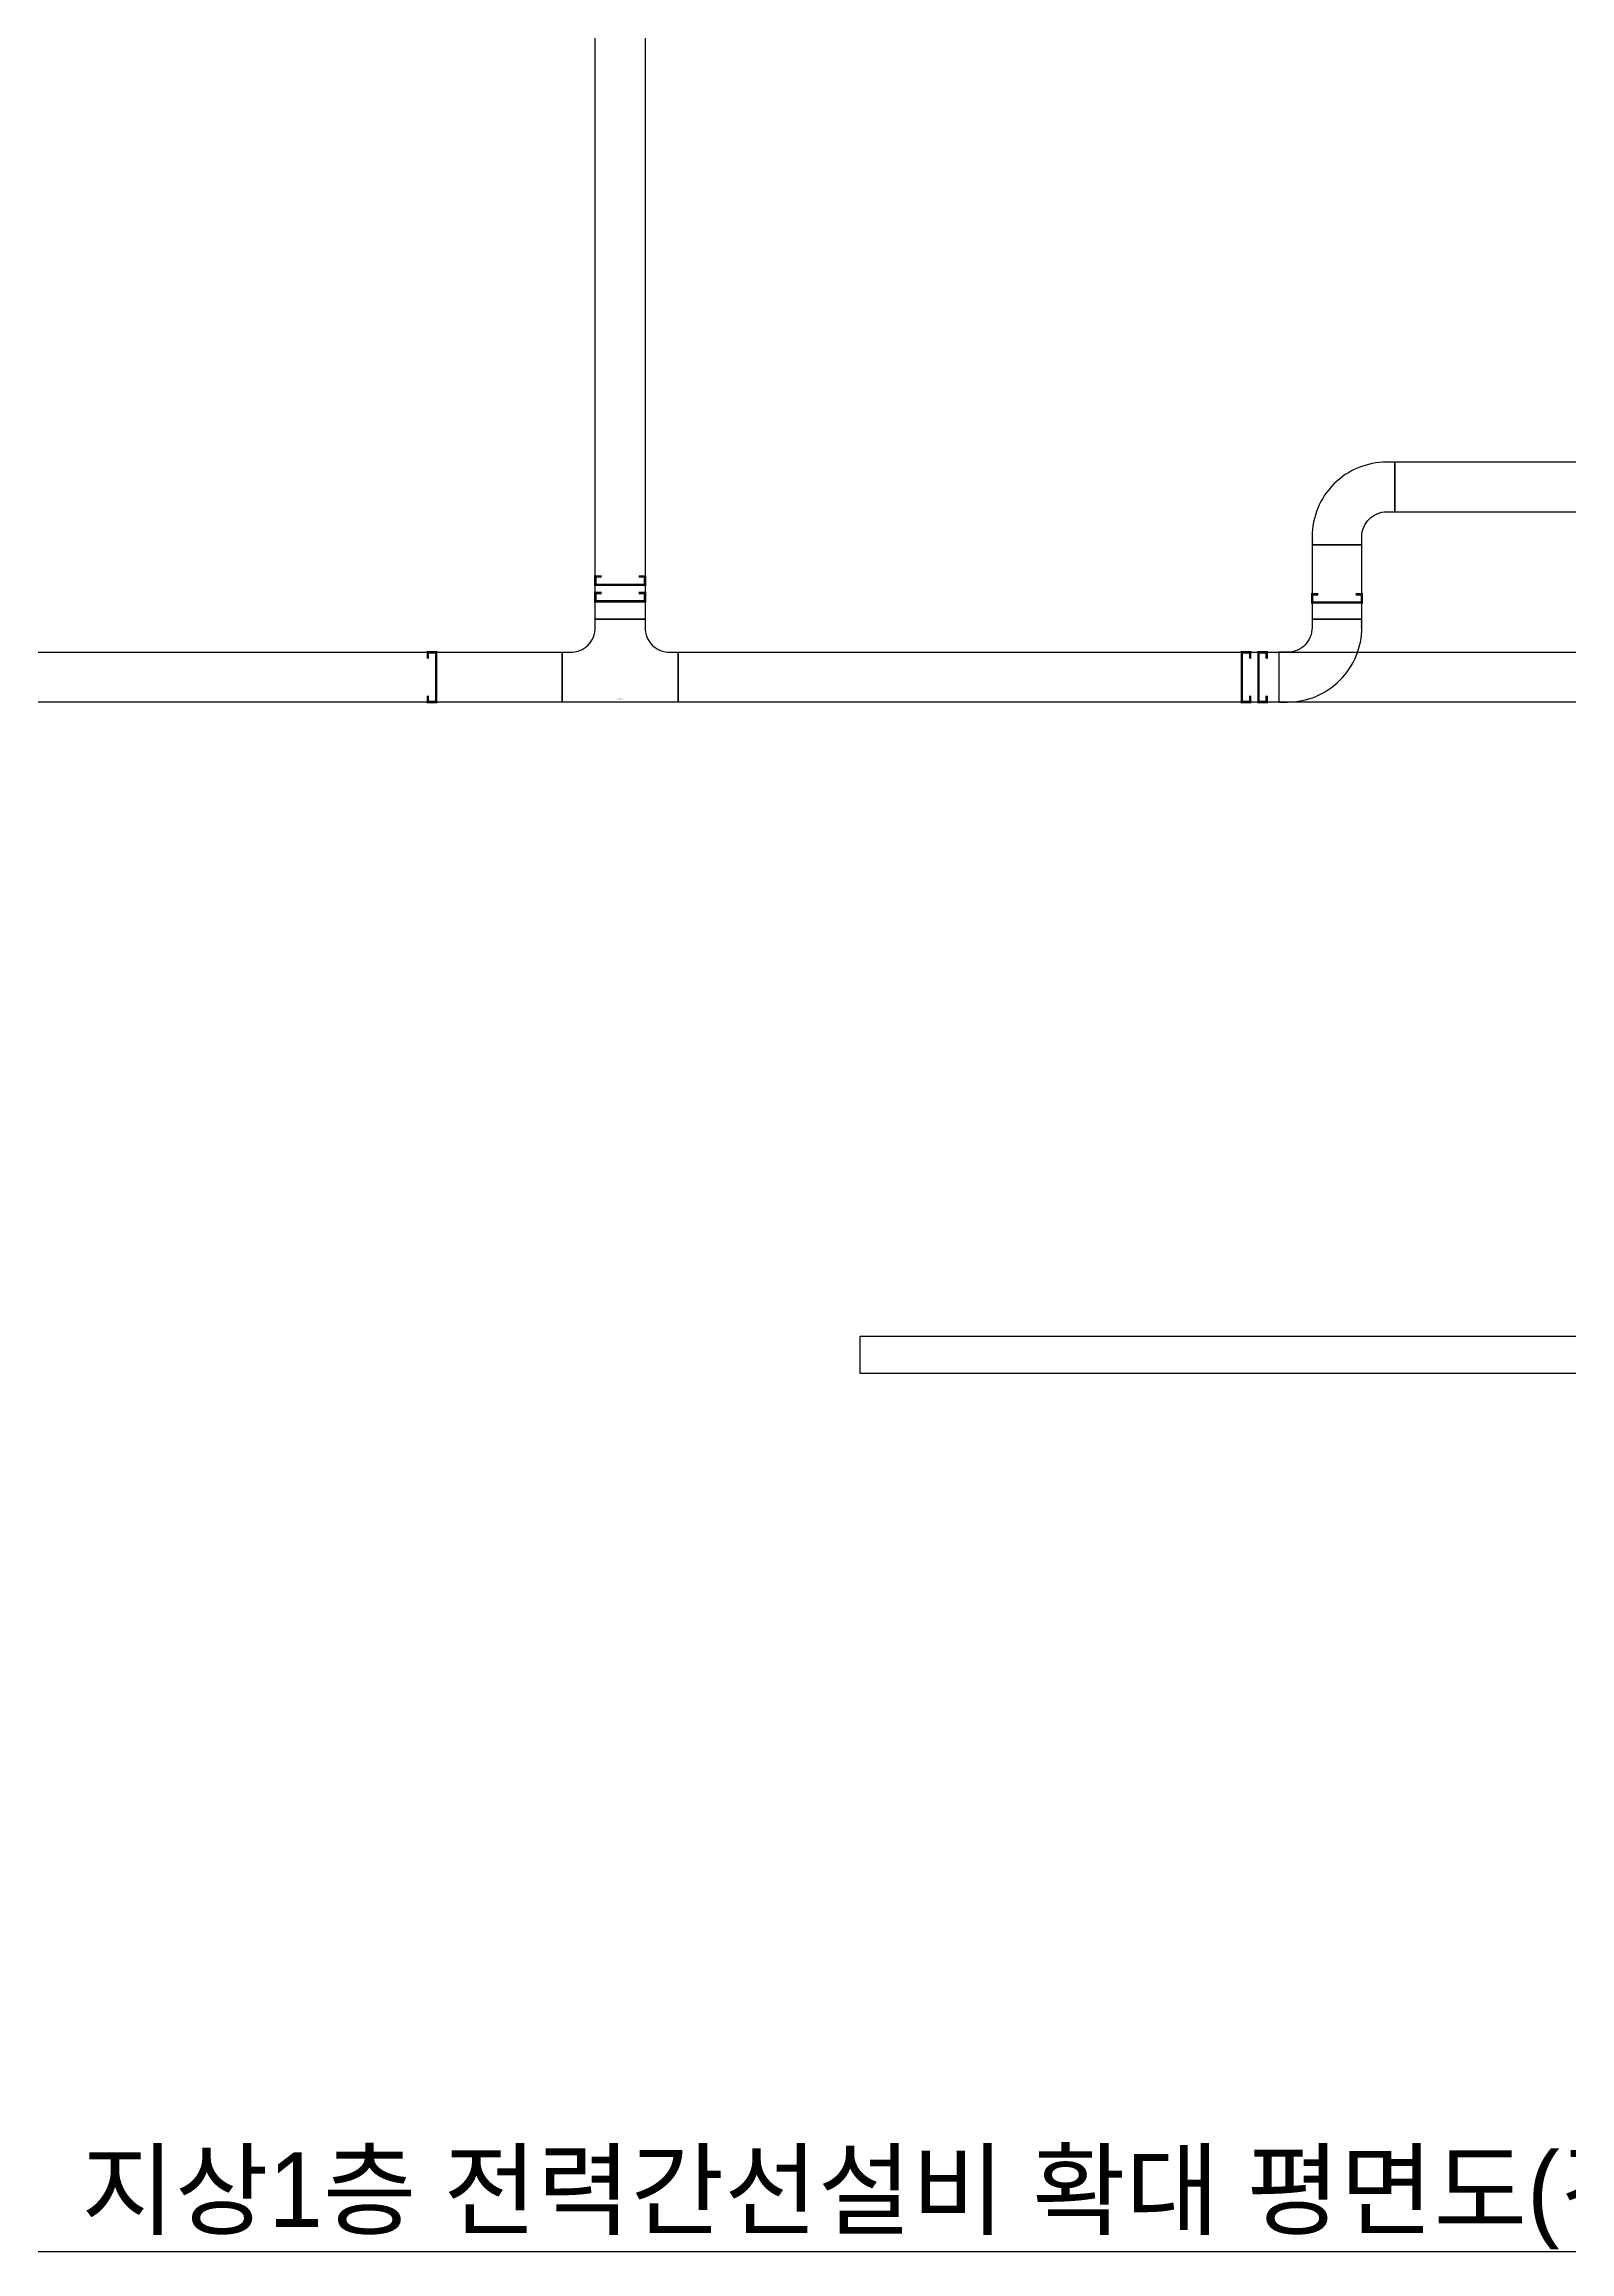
# Model space of a CAD drawing. Header units: millimetres. Extents: x -149088 to 500787, y -530175 to 1035835.
# Drawn here: x 296949 to 315360, y -350850 to -324212 of the extents above; entities that cross this region are included whole.
import ezdxf
from ezdxf.enums import TextEntityAlignment as Align
from ezdxf.xclip import XClip

# ---------------------------------------------------------------- set-up
doc = ezdxf.new("R2010")
doc.units = ezdxf.units.MM
doc.header["$LTSCALE"] = 150
doc.header["$XCLIPFRAME"] = 0
doc.layers.add('-----26 Electrical Cable Tray', color=200, linetype='Continuous')
doc.layers.add('-----41 Drawing Title', color=2, linetype='Continuous')
doc.styles.add('ELEC', font='')
doc.styles.get('ELEC').set_extended_font_data('Dotum')

# ---------------------------------------------------------------- blocks, each defined once
blk = doc.blocks.new('*U8')
at = {"color": 0}
blk.add_lwpolyline([(0, 0), (-100, 0, -0.414214), (-400, 300), (-400, 400), (-1000, 400), (-1000, 300, 0.414214), (-100, -600), (0, -600)], format="xyb", close=True, dxfattribs=at)
at = {"color": 0, "style": 'ELEC'}
blk.add_text('W:600(ELBOW 90)', height=10, dxfattribs=at).set_placement((-5, -590), align=Align.MIDDLE_RIGHT)
blk = doc.blocks.new('*U6')
at = {"color": 0}
blk.add_lwpolyline([(-400, 400), (-400, 300, 0.414214), (-100, 0), (0, 0), (0, -600), (-1400, -600), (-1400, 0), (-1300, 0, 0.414214), (-1000, 300), (-1000, 400)], format="xyb", close=True, dxfattribs=at)
at = {"color": 0, "style": 'ELEC'}
blk.add_text('W:600(TEE)', height=10, dxfattribs=at).set_placement((-700, -565), align=Align.MIDDLE)
blk = doc.blocks.new('SSH-20260429.172412')
at = {"layer": '-----26 Electrical Cable Tray', "elevation": 0}
for points in [[(111530, 56130), (110930, 56130), (110930, 82007), (111530, 82007)], [(120580, 57425), (126180, 57425), (126180, 58025), (120580, 58025)], [(119580, 56130), (120180, 56130), (120180, 57025), (119580, 57025)], [(110530, 55130), (95880, 55130), (95880, 55730), (110530, 55730)], [(111930, 55730), (119180, 55730), (119180, 55130), (111930, 55130)], [(111930, 55730), (131480, 55730), (131480, 55130), (111930, 55130)]]:
    blk.add_lwpolyline(points, close=True, dxfattribs=at)
at = {"layer": '-----26 Electrical Cable Tray', "const_width": 30, "elevation": 0}
for points in [[(111455, 56645), (111530, 56645), (111530, 56545), (110930, 56545), (110930, 56645), (111005, 56645)], [(111455, 56445), (111530, 56445), (111530, 56345), (110930, 56345), (110930, 56445), (111005, 56445)], [(120105, 56430), (120180, 56430), (120180, 56330), (119580, 56330), (119580, 56430), (119655, 56430)], [(108910, 55655), (108910, 55730), (109010, 55730), (109010, 55130), (108910, 55130), (108910, 55205)], [(118832, 55205), (118832, 55130), (118732, 55130), (118732, 55730), (118832, 55730), (118832, 55655)], [(119032, 55205), (119032, 55130), (118932, 55130), (118932, 55730), (119032, 55730), (119032, 55655)]]:
    blk.add_lwpolyline(points, dxfattribs=at)
at = {"layer": '-----26 Electrical Cable Tray'}
blk.add_lwpolyline([(114125, 47480), (127680, 47480), (127680, 47030), (114125, 47030)], close=True, dxfattribs=at)
for p, rotation in [((120180, 57025), 270), ((119580, 56130, 0), 89.99999999999999)]:
    blk.add_blockref('*U8', p, dxfattribs=dict(at, rotation=rotation))
blk.add_blockref('*U6', (111930, 55730, 0), dxfattribs=at)

msp = doc.modelspace()

# ---------------------------------------------------------------- linework, layer by layer
at = {"layer": '-----41 Drawing Title', "color": 7}
msp.add_line((322461, -350850), (296439, -350850), dxfattribs=at)

# ---------------------------------------------------------------- block references
ref = msp.add_blockref('SSH-20260429.172412', (192670, -387280))
XClip(ref).set_block_clipping_path([(64279.7542057556, 38429.9941674445), (169279.7542057556, 112429.9941674445)])

# ---------------------------------------------------------------- texts
at = {"layer": '-----41 Drawing Title', "color": 2, "style": 'ELEC'}
msp.add_text('지상1층 전력간선설비 확대 평면도(건물)-1', height=900, dxfattribs=at).set_placement((297398, -350550))

doc.saveas('drawing.dxf')
